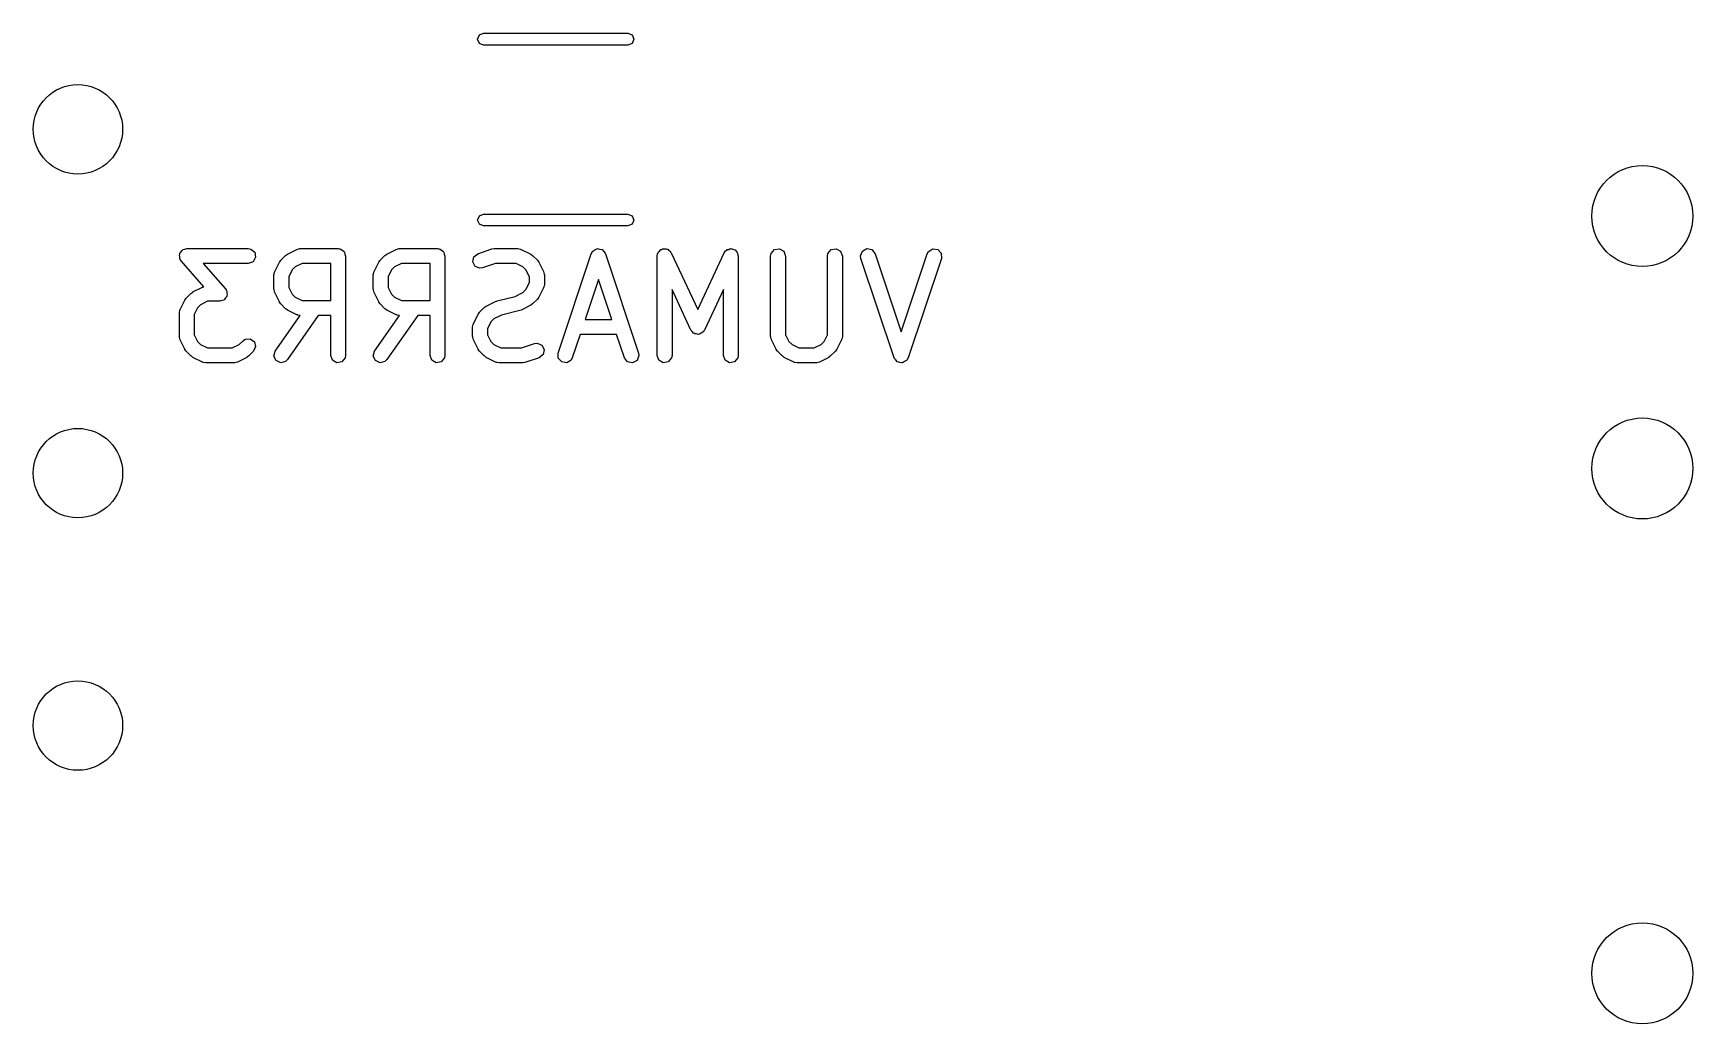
# Model space of a CAD drawing. Extents: x 10 to 584, y -410 to -10.
# Drawn here: x 299.47 to 316.17, y -128.08 to -118.11 of the extents above; entities that cross this region are included whole.
import ezdxf

# ---------------------------------------------------------------- set-up
doc = ezdxf.new("R2010")
doc.units = 0
doc.layers.add('BLACK', color=7, linetype='CONTINUOUS')

msp = doc.modelspace()

# ---------------------------------------------------------------- linework, layer by layer
at = {"layer": 'BLACK', "linetype": 'CONTINUOUS'}
for p, q in [((303.943, -118.17), (303.961, -118.128)), ((303.961, -118.212), (303.943, -118.17)), ((303.961, -118.128), (304.003, -118.11)), ((304.003, -118.23), (303.961, -118.212)), ((304.003, -118.11), (305.457, -118.11)), ((305.457, -118.23), (304.003, -118.23)), ((305.457, -118.11), (305.499, -118.128)), ((305.499, -118.212), (305.457, -118.23)), ((305.499, -118.128), (305.517, -118.17)), ((305.517, -118.17), (305.499, -118.212)), ((303.961, -119.948), (304.003, -119.93)), ((304.003, -119.93), (305.457, -119.93)), ((305.457, -119.93), (305.499, -119.948)), ((303.943, -119.99), (303.961, -119.948)), ((303.961, -120.032), (303.943, -119.99)), ((304.003, -120.05), (303.961, -120.032)), ((305.457, -120.05), (304.003, -120.05)), ((305.499, -120.032), (305.457, -120.05)), ((305.499, -119.948), (305.517, -119.99)), ((305.517, -119.99), (305.499, -120.032)), ((300.942, -120.339), (300.945, -120.334)), ((300.945, -120.359), (300.942, -120.339)), ((300.945, -120.328), (300.957, -120.312)), ((300.945, -120.334), (300.945, -120.328)), ((300.946, -120.379), (300.945, -120.359)), ((300.95, -120.387), (300.946, -120.379)), ((300.951, -120.39), (300.95, -120.387)), ((300.953, -120.392), (300.951, -120.39)), ((300.959, -120.402), (300.953, -120.392)), ((300.957, -120.312), (300.968, -120.295)), ((301.187, -120.662), (300.959, -120.402)), ((300.968, -120.295), (300.973, -120.293)), ((300.973, -120.293), (300.977, -120.288)), ((300.977, -120.288), (300.997, -120.284)), ((300.997, -120.284), (301.016, -120.277)), ((301.016, -120.277), (301.635, -120.277)), ((301.635, -120.427), (301.181, -120.427)), ((301.181, -120.427), (301.405, -120.684)), ((301.635, -120.277), (301.66, -120.282)), ((301.683, -120.41), (301.635, -120.427)), ((301.66, -120.282), (301.7, -120.315)), ((301.709, -120.365), (301.683, -120.41)), ((301.7, -120.315), (301.709, -120.365)), ((301.901, -120.509), (301.949, -120.414)), ((301.949, -120.414), (301.962, -120.396)), ((301.962, -120.396), (301.963, -120.395)), ((301.963, -120.395), (302.01, -120.347)), ((302.01, -120.347), (302.029, -120.334)), ((302.029, -120.334), (302.03, -120.333)), ((302.03, -120.333), (302.125, -120.285)), ((302.176, -120.427), (302.108, -120.462)), ((302.125, -120.285), (302.15, -120.278)), ((302.15, -120.278), (302.154, -120.279)), ((302.154, -120.279), (302.159, -120.277)), ((302.159, -120.277), (302.54, -120.277)), ((302.465, -120.427), (302.176, -120.427)), ((302.465, -120.801), (302.465, -120.427)), ((302.54, -120.277), (302.549, -120.279)), ((302.549, -120.279), (302.553, -120.279)), ((302.553, -120.279), (302.555, -120.28)), ((302.555, -120.28), (302.565, -120.282)), ((302.565, -120.282), (302.58, -120.294)), ((302.58, -120.294), (302.597, -120.304)), ((302.597, -120.304), (302.599, -120.311)), ((302.599, -120.311), (302.604, -120.315)), ((302.604, -120.315), (302.608, -120.334)), ((302.608, -120.334), (302.615, -120.352)), ((302.615, -120.352), (302.615, -121.352)), ((302.901, -120.509), (302.949, -120.414)), ((302.949, -120.414), (302.962, -120.396)), ((302.962, -120.396), (302.963, -120.395)), ((302.963, -120.395), (303.01, -120.347)), ((303.01, -120.347), (303.029, -120.334)), ((303.029, -120.334), (303.03, -120.333)), ((303.03, -120.333), (303.125, -120.285)), ((303.176, -120.427), (303.108, -120.462)), ((303.125, -120.285), (303.15, -120.278)), ((303.15, -120.278), (303.154, -120.279)), ((303.154, -120.279), (303.159, -120.277)), ((303.159, -120.277), (303.54, -120.277)), ((303.465, -120.427), (303.176, -120.427)), ((303.465, -120.801), (303.465, -120.427)), ((303.54, -120.277), (303.549, -120.279)), ((303.549, -120.279), (303.553, -120.279)), ((303.553, -120.279), (303.555, -120.28)), ((303.555, -120.28), (303.565, -120.282)), ((303.565, -120.282), (303.58, -120.294)), ((303.58, -120.294), (303.597, -120.304)), ((303.597, -120.304), (303.599, -120.311)), ((303.599, -120.311), (303.604, -120.315)), ((303.604, -120.315), (303.608, -120.334)), ((303.608, -120.334), (303.615, -120.352)), ((303.615, -120.352), (303.615, -121.352)), ((303.894, -120.411), (303.904, -120.361)), ((303.918, -120.456), (303.894, -120.411)), ((303.904, -120.361), (303.944, -120.329)), ((303.944, -120.329), (304.087, -120.281)), ((304.123, -120.427), (303.992, -120.471)), ((304.087, -120.281), (304.109, -120.278)), ((304.109, -120.278), (304.111, -120.277)), ((304.111, -120.277), (304.349, -120.277)), ((304.331, -120.427), (304.123, -120.427)), ((304.4, -120.462), (304.331, -120.427)), ((304.349, -120.277), (304.375, -120.282)), ((304.375, -120.282), (304.378, -120.285)), ((304.378, -120.285), (304.383, -120.285)), ((304.383, -120.285), (304.478, -120.333)), ((304.478, -120.333), (304.496, -120.346)), ((304.496, -120.346), (304.497, -120.347)), ((304.497, -120.347), (304.545, -120.395)), ((304.545, -120.395), (304.558, -120.413)), ((304.558, -120.413), (304.559, -120.414)), ((304.559, -120.414), (304.607, -120.509)), ((304.754, -121.329), (305.087, -120.329)), ((305.087, -120.329), (305.1, -120.306)), ((305.1, -120.306), (305.102, -120.305)), ((305.102, -120.303), (305.123, -120.291)), ((305.102, -120.305), (305.102, -120.303)), ((305.123, -120.291), (305.144, -120.279)), ((305.144, -120.279), (305.146, -120.279)), ((305.146, -120.279), (305.148, -120.278)), ((305.148, -120.278), (305.171, -120.283)), ((305.171, -120.283), (305.194, -120.286)), ((305.194, -120.286), (305.196, -120.288)), ((305.196, -120.288), (305.198, -120.288)), ((305.198, -120.288), (305.213, -120.307)), ((305.213, -120.307), (305.228, -120.325)), ((305.228, -120.325), (305.228, -120.327)), ((305.228, -120.327), (305.23, -120.329)), ((305.23, -120.329), (305.563, -121.329)), ((305.75, -120.352), (305.755, -120.327)), ((305.75, -121.352), (305.75, -120.352)), ((305.755, -120.327), (305.761, -120.319)), ((305.761, -120.319), (305.764, -120.309)), ((305.764, -120.309), (305.777, -120.3)), ((305.777, -120.3), (305.788, -120.287)), ((305.788, -120.287), (305.798, -120.286)), ((305.798, -120.286), (305.806, -120.28)), ((305.806, -120.28), (305.822, -120.281)), ((305.822, -120.281), (305.838, -120.279)), ((305.838, -120.279), (305.847, -120.284)), ((305.847, -120.284), (305.857, -120.284)), ((305.857, -120.284), (305.869, -120.296)), ((305.869, -120.296), (305.883, -120.304)), ((305.883, -120.304), (305.886, -120.314)), ((305.886, -120.314), (305.893, -120.321)), ((305.893, -120.321), (306.159, -120.889)), ((306.159, -120.889), (306.424, -120.321)), ((306.424, -120.321), (306.439, -120.299)), ((306.439, -120.299), (306.448, -120.295)), ((306.448, -120.295), (306.454, -120.287)), ((306.454, -120.287), (306.471, -120.285)), ((306.471, -120.285), (306.485, -120.278)), ((306.485, -120.278), (306.495, -120.28)), ((306.495, -120.28), (306.505, -120.279)), ((306.505, -120.279), (306.519, -120.287)), ((306.519, -120.287), (306.535, -120.291)), ((306.535, -120.291), (306.541, -120.299)), ((306.541, -120.299), (306.549, -120.304)), ((306.549, -120.304), (306.555, -120.32)), ((306.555, -120.32), (306.564, -120.333)), ((306.564, -120.333), (306.563, -120.343)), ((306.563, -120.343), (306.567, -120.352)), ((306.567, -120.352), (306.567, -121.352)), ((306.893, -120.352), (306.898, -120.327)), ((306.893, -121.162), (306.893, -120.352)), ((306.898, -120.327), (306.931, -120.287)), ((306.931, -120.287), (306.981, -120.279)), ((306.981, -120.279), (307.026, -120.304)), ((307.026, -120.304), (307.043, -120.352)), ((307.043, -120.352), (307.043, -121.144)), ((307.465, -120.352), (307.469, -120.327)), ((307.465, -121.144), (307.465, -120.352)), ((307.469, -120.327), (307.502, -120.287)), ((307.502, -120.287), (307.553, -120.279)), ((307.553, -120.279), (307.597, -120.304)), ((307.597, -120.304), (307.615, -120.352)), ((307.615, -120.352), (307.615, -121.162)), ((307.798, -120.35), (307.817, -120.303)), ((307.802, -120.376), (307.798, -120.35)), ((308.135, -121.376), (307.802, -120.376)), ((307.817, -120.303), (307.862, -120.278)), ((307.862, -120.278), (307.912, -120.288)), ((307.912, -120.288), (307.944, -120.329)), ((307.944, -120.329), (308.206, -121.115)), ((308.206, -121.115), (308.468, -120.329)), ((308.611, -120.376), (308.277, -121.376)), ((308.468, -120.329), (308.481, -120.306)), ((308.481, -120.306), (308.524, -120.279)), ((308.524, -120.279), (308.575, -120.286)), ((308.575, -120.286), (308.609, -120.325)), ((308.609, -120.325), (308.611, -120.376)), ((301.893, -120.543), (301.898, -120.517)), ((301.893, -120.686), (301.893, -120.543)), ((301.898, -120.517), (301.9, -120.514)), ((301.9, -120.514), (301.901, -120.509)), ((302.077, -120.492), (302.043, -120.561)), ((302.043, -120.561), (302.043, -120.668)), ((302.108, -120.462), (302.077, -120.492)), ((302.893, -120.543), (302.898, -120.517)), ((302.893, -120.686), (302.893, -120.543)), ((302.898, -120.517), (302.9, -120.514)), ((302.9, -120.514), (302.901, -120.509)), ((303.077, -120.492), (303.043, -120.561)), ((303.043, -120.561), (303.043, -120.668)), ((303.108, -120.462), (303.077, -120.492)), ((303.966, -120.475), (303.918, -120.456)), ((303.992, -120.471), (303.966, -120.475)), ((304.43, -120.492), (304.4, -120.462)), ((304.465, -120.561), (304.43, -120.492)), ((304.465, -120.62), (304.465, -120.561)), ((304.607, -120.509), (304.614, -120.534)), ((304.614, -120.534), (304.613, -120.539)), ((304.613, -120.539), (304.615, -120.543)), ((304.615, -120.543), (304.615, -120.638)), ((305.159, -120.59), (305.025, -120.992)), ((305.293, -120.992), (305.159, -120.59)), ((300.996, -120.795), (301.01, -120.777)), ((301.01, -120.776), (301.058, -120.728)), ((301.01, -120.777), (301.01, -120.776)), ((301.058, -120.728), (301.076, -120.715)), ((301.076, -120.715), (301.077, -120.714)), ((301.077, -120.714), (301.173, -120.666)), ((301.173, -120.666), (301.187, -120.662)), ((301.407, -120.773), (301.397, -120.791)), ((301.405, -120.684), (301.411, -120.694)), ((301.42, -120.758), (301.407, -120.773)), ((301.411, -120.694), (301.414, -120.696)), ((301.414, -120.696), (301.415, -120.699)), ((301.415, -120.699), (301.419, -120.706)), ((301.419, -120.706), (301.419, -120.726)), ((301.419, -120.726), (301.423, -120.746)), ((301.423, -120.746), (301.42, -120.752)), ((301.42, -120.752), (301.42, -120.758)), ((301.895, -120.69), (301.893, -120.686)), ((301.894, -120.694), (301.895, -120.69)), ((301.901, -120.719), (301.894, -120.694)), ((301.949, -120.814), (301.901, -120.719)), ((302.043, -120.668), (302.077, -120.737)), ((302.077, -120.737), (302.108, -120.767)), ((302.108, -120.767), (302.176, -120.801)), ((302.895, -120.69), (302.893, -120.686)), ((302.894, -120.694), (302.895, -120.69)), ((302.901, -120.719), (302.894, -120.694)), ((302.949, -120.814), (302.901, -120.719)), ((303.043, -120.668), (303.077, -120.737)), ((303.077, -120.737), (303.108, -120.767)), ((303.108, -120.767), (303.176, -120.801)), ((304.14, -120.803), (304.323, -120.758)), ((304.323, -120.758), (304.4, -120.719)), ((304.4, -120.719), (304.43, -120.689)), ((304.43, -120.689), (304.465, -120.62)), ((304.559, -120.767), (304.546, -120.785)), ((304.607, -120.672), (304.559, -120.767)), ((304.61, -120.664), (304.607, -120.667)), ((304.607, -120.667), (304.607, -120.672)), ((304.615, -120.638), (304.61, -120.664)), ((306.091, -121.098), (305.9, -120.69)), ((305.9, -120.69), (305.9, -121.352)), ((306.417, -120.69), (306.227, -121.098)), ((306.417, -121.352), (306.417, -120.69)), ((300.941, -120.924), (300.945, -120.898)), ((300.941, -121.162), (300.941, -120.924)), ((300.945, -120.898), (300.948, -120.895)), ((300.948, -120.895), (300.949, -120.89)), ((300.949, -120.89), (300.996, -120.795)), ((301.125, -120.873), (301.091, -120.942)), ((301.091, -120.942), (301.091, -121.144)), ((301.155, -120.843), (301.125, -120.873)), ((301.224, -120.808), (301.155, -120.843)), ((301.349, -120.808), (301.224, -120.808)), ((301.368, -120.801), (301.349, -120.808)), ((301.388, -120.797), (301.368, -120.801)), ((301.392, -120.793), (301.388, -120.797)), ((301.397, -120.791), (301.392, -120.793)), ((301.95, -120.816), (301.949, -120.814)), ((301.963, -120.834), (301.95, -120.816)), ((302.01, -120.882), (301.963, -120.834)), ((302.012, -120.882), (302.01, -120.882)), ((302.03, -120.896), (302.012, -120.882)), ((302.125, -120.943), (302.03, -120.896)), ((302.129, -120.944), (302.125, -120.943)), ((302.133, -120.947), (302.129, -120.944)), ((302.176, -120.801), (302.465, -120.801)), ((302.95, -120.816), (302.949, -120.814)), ((302.963, -120.834), (302.95, -120.816)), ((303.01, -120.882), (302.963, -120.834)), ((303.012, -120.882), (303.01, -120.882)), ((303.03, -120.896), (303.012, -120.882)), ((303.125, -120.943), (303.03, -120.896)), ((303.129, -120.944), (303.125, -120.943)), ((303.133, -120.947), (303.129, -120.944)), ((303.176, -120.801), (303.465, -120.801)), ((303.901, -121.033), (303.949, -120.938)), ((303.949, -120.938), (303.962, -120.92)), ((303.962, -120.92), (303.963, -120.918)), ((303.963, -120.918), (304.01, -120.871)), ((304.01, -120.871), (304.029, -120.858)), ((304.029, -120.858), (304.03, -120.857)), ((304.03, -120.857), (304.125, -120.809)), ((304.125, -120.809), (304.137, -120.805)), ((304.137, -120.805), (304.14, -120.803)), ((304.367, -120.901), (304.185, -120.947)), ((304.37, -120.899), (304.367, -120.901)), ((304.383, -120.896), (304.37, -120.899)), ((304.478, -120.848), (304.383, -120.896)), ((304.479, -120.847), (304.478, -120.848)), ((304.497, -120.834), (304.479, -120.847)), ((304.545, -120.786), (304.497, -120.834)), ((304.546, -120.785), (304.545, -120.786)), ((301.907, -121.309), (302.158, -120.951)), ((302.34, -120.951), (302.03, -121.395)), ((302.158, -120.951), (302.133, -120.947)), ((302.465, -120.951), (302.34, -120.951)), ((302.465, -121.352), (302.465, -120.951)), ((302.907, -121.309), (303.158, -120.951)), ((303.34, -120.951), (303.03, -121.395)), ((303.158, -120.951), (303.133, -120.947)), ((303.465, -120.951), (303.34, -120.951)), ((303.465, -121.352), (303.465, -120.951)), ((303.893, -121.067), (303.898, -121.041)), ((303.893, -121.162), (303.893, -121.067)), ((303.898, -121.041), (303.9, -121.038)), ((303.9, -121.038), (303.901, -121.033)), ((304.077, -121.016), (304.043, -121.084)), ((304.043, -121.084), (304.043, -121.144)), ((304.108, -120.985), (304.077, -121.016)), ((304.185, -120.947), (304.108, -120.985)), ((305.025, -120.992), (305.293, -120.992)), ((306.104, -121.112), (306.091, -121.098)), ((306.22, -121.11), (306.217, -121.112)), ((306.221, -121.106), (306.22, -121.11)), ((306.227, -121.098), (306.221, -121.106)), ((300.942, -121.166), (300.941, -121.162)), ((300.941, -121.17), (300.942, -121.166)), ((300.949, -121.195), (300.941, -121.17)), ((300.996, -121.291), (300.949, -121.195)), ((301.091, -121.144), (301.125, -121.213)), ((301.125, -121.213), (301.155, -121.243)), ((301.155, -121.243), (301.224, -121.277)), ((301.224, -121.277), (301.474, -121.277)), ((301.474, -121.277), (301.543, -121.243)), ((301.543, -121.243), (301.582, -121.204)), ((301.582, -121.204), (301.603, -121.189)), ((301.603, -121.189), (301.654, -121.185)), ((301.654, -121.185), (301.696, -121.214)), ((301.709, -121.264), (301.688, -121.31)), ((301.696, -121.214), (301.709, -121.264)), ((303.895, -121.166), (303.893, -121.162)), ((303.894, -121.17), (303.895, -121.166)), ((303.901, -121.195), (303.894, -121.17)), ((303.949, -121.291), (303.901, -121.195)), ((304.043, -121.144), (304.077, -121.213)), ((304.077, -121.213), (304.108, -121.243)), ((304.108, -121.243), (304.176, -121.277)), ((304.176, -121.277), (304.384, -121.277)), ((304.384, -121.277), (304.516, -121.234)), ((304.516, -121.234), (304.542, -121.23)), ((304.542, -121.23), (304.589, -121.249)), ((304.589, -121.249), (304.614, -121.294)), ((304.975, -121.142), (304.896, -121.376)), ((305.343, -121.142), (304.975, -121.142)), ((305.421, -121.376), (305.343, -121.142)), ((306.116, -121.128), (306.104, -121.112)), ((306.122, -121.13), (306.116, -121.128)), ((306.127, -121.135), (306.122, -121.13)), ((306.146, -121.136), (306.127, -121.135)), ((306.165, -121.141), (306.146, -121.136)), ((306.171, -121.139), (306.165, -121.141)), ((306.178, -121.139), (306.171, -121.139)), ((306.194, -121.128), (306.178, -121.139)), ((306.212, -121.12), (306.194, -121.128)), ((306.217, -121.112), (306.212, -121.12)), ((306.895, -121.166), (306.893, -121.162)), ((306.894, -121.17), (306.895, -121.166)), ((306.901, -121.195), (306.894, -121.17)), ((306.949, -121.291), (306.901, -121.195)), ((307.043, -121.144), (307.077, -121.213)), ((307.077, -121.213), (307.108, -121.243)), ((307.108, -121.243), (307.176, -121.277)), ((307.176, -121.277), (307.331, -121.277)), ((307.331, -121.277), (307.4, -121.243)), ((307.4, -121.243), (307.43, -121.213)), ((307.43, -121.213), (307.465, -121.144)), ((307.607, -121.195), (307.559, -121.291)), ((307.61, -121.188), (307.607, -121.191)), ((307.607, -121.191), (307.607, -121.195)), ((307.615, -121.162), (307.61, -121.188)), ((300.997, -121.292), (300.996, -121.291)), ((301.01, -121.31), (300.997, -121.292)), ((301.058, -121.358), (301.01, -121.31)), ((301.059, -121.358), (301.058, -121.358)), ((301.077, -121.372), (301.059, -121.358)), ((301.173, -121.419), (301.077, -121.372)), ((301.177, -121.42), (301.173, -121.419)), ((301.181, -121.423), (301.177, -121.42)), ((301.206, -121.427), (301.181, -121.423)), ((301.492, -121.427), (301.206, -121.427)), ((301.496, -121.426), (301.492, -121.427)), ((301.5, -121.427), (301.496, -121.426)), ((301.525, -121.419), (301.5, -121.427)), ((301.621, -121.372), (301.525, -121.419)), ((301.622, -121.371), (301.621, -121.372)), ((301.64, -121.358), (301.622, -121.371)), ((301.688, -121.31), (301.64, -121.358)), ((301.893, -121.359), (301.907, -121.309)), ((301.915, -121.405), (301.893, -121.359)), ((301.962, -121.427), (301.915, -121.405)), ((302.011, -121.414), (301.962, -121.427)), ((302.03, -121.395), (302.011, -121.414)), ((302.482, -121.401), (302.465, -121.352)), ((302.526, -121.426), (302.482, -121.401)), ((302.577, -121.417), (302.526, -121.426)), ((302.61, -121.378), (302.577, -121.417)), ((302.615, -121.352), (302.61, -121.378)), ((302.893, -121.359), (302.907, -121.309)), ((302.915, -121.405), (302.893, -121.359)), ((302.962, -121.427), (302.915, -121.405)), ((303.011, -121.414), (302.962, -121.427)), ((303.03, -121.395), (303.011, -121.414)), ((303.482, -121.401), (303.465, -121.352)), ((303.526, -121.426), (303.482, -121.401)), ((303.577, -121.417), (303.526, -121.426)), ((303.61, -121.378), (303.577, -121.417)), ((303.615, -121.352), (303.61, -121.378)), ((303.95, -121.292), (303.949, -121.291)), ((303.963, -121.31), (303.95, -121.292)), ((304.01, -121.358), (303.963, -121.31)), ((304.012, -121.358), (304.01, -121.358)), ((304.03, -121.372), (304.012, -121.358)), ((304.125, -121.419), (304.03, -121.372)), ((304.129, -121.42), (304.125, -121.419)), ((304.133, -121.423), (304.129, -121.42)), ((304.159, -121.427), (304.133, -121.423)), ((304.397, -121.427), (304.159, -121.427)), ((304.398, -121.427), (304.397, -121.427)), ((304.42, -121.424), (304.398, -121.427)), ((304.563, -121.376), (304.42, -121.424)), ((304.603, -121.344), (304.563, -121.376)), ((304.614, -121.294), (304.603, -121.344)), ((304.755, -121.38), (304.754, -121.329)), ((304.79, -121.418), (304.755, -121.38)), ((304.84, -121.426), (304.79, -121.418)), ((304.884, -121.399), (304.84, -121.426)), ((304.896, -121.376), (304.884, -121.399)), ((305.453, -121.416), (305.421, -121.376)), ((305.503, -121.427), (305.453, -121.416)), ((305.548, -121.402), (305.503, -121.427)), ((305.567, -121.354), (305.548, -121.402)), ((305.563, -121.329), (305.567, -121.354)), ((305.768, -121.401), (305.75, -121.352)), ((305.812, -121.426), (305.768, -121.401)), ((305.863, -121.417), (305.812, -121.426)), ((305.896, -121.378), (305.863, -121.417)), ((305.9, -121.352), (305.896, -121.378)), ((306.434, -121.401), (306.417, -121.352)), ((306.479, -121.426), (306.434, -121.401)), ((306.529, -121.417), (306.479, -121.426)), ((306.562, -121.378), (306.529, -121.417)), ((306.567, -121.352), (306.562, -121.378)), ((306.95, -121.292), (306.949, -121.291)), ((306.963, -121.31), (306.95, -121.292)), ((307.01, -121.358), (306.963, -121.31)), ((307.012, -121.358), (307.01, -121.358)), ((307.03, -121.372), (307.012, -121.358)), ((307.125, -121.419), (307.03, -121.372)), ((307.129, -121.42), (307.125, -121.419)), ((307.133, -121.423), (307.129, -121.42)), ((307.159, -121.427), (307.133, -121.423)), ((307.349, -121.427), (307.159, -121.427)), ((307.353, -121.426), (307.349, -121.427)), ((307.358, -121.427), (307.353, -121.426)), ((307.383, -121.419), (307.358, -121.427)), ((307.478, -121.372), (307.383, -121.419)), ((307.479, -121.371), (307.478, -121.372)), ((307.497, -121.358), (307.479, -121.371)), ((307.545, -121.31), (307.497, -121.358)), ((307.546, -121.309), (307.545, -121.31)), ((307.559, -121.291), (307.546, -121.309)), ((308.136, -121.378), (308.135, -121.376)), ((308.136, -121.38), (308.136, -121.378)), ((308.152, -121.398), (308.136, -121.38)), ((308.167, -121.416), (308.152, -121.398)), ((308.169, -121.417), (308.167, -121.416)), ((308.17, -121.418), (308.169, -121.417)), ((308.194, -121.422), (308.17, -121.418)), ((308.217, -121.427), (308.194, -121.422)), ((308.219, -121.426), (308.217, -121.427)), ((308.221, -121.426), (308.219, -121.426)), ((308.241, -121.413), (308.221, -121.426)), ((308.262, -121.402), (308.241, -121.413)), ((308.263, -121.4), (308.262, -121.402)), ((308.265, -121.399), (308.263, -121.4)), ((308.277, -121.376), (308.265, -121.399))]:
    msp.add_line(p, q, dxfattribs=at)
at = {"layer": 'BLACK'}
for centre, radius in [((299.92, -119.077), 0.45), ((315.667, -119.95), 0.508), ((299.92, -122.537), 0.45), ((315.667, -122.49), 0.508), ((299.92, -125.077), 0.45), ((315.667, -127.57), 0.508)]:
    msp.add_circle(centre, radius, dxfattribs=at)

doc.saveas('drawing.dxf')
